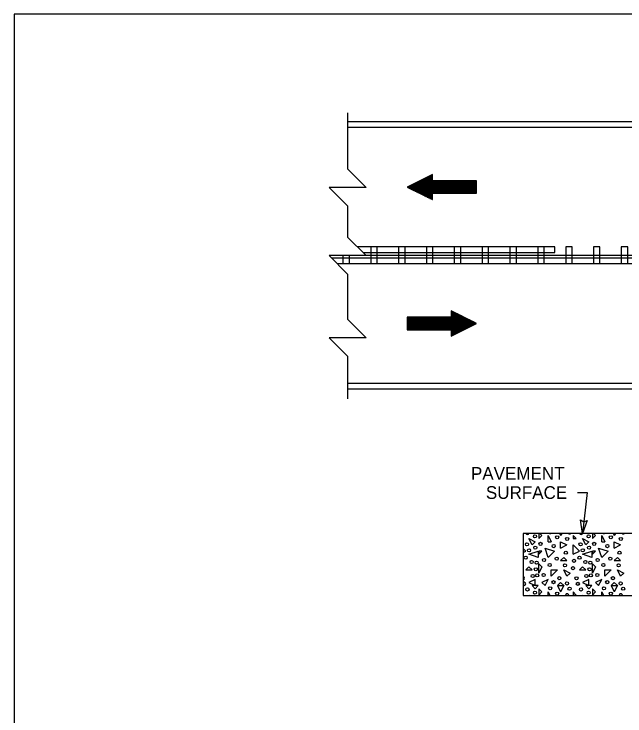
# Model space of a CAD drawing. Extents: x -1 to 1007, y -3 to 1000.
# Drawn here: x -1.23 to 10.38, y 10.18 to 23.53 of the extents above; entities that cross this region are included whole.
import ezdxf

# ---------------------------------------------------------------- set-up
doc = ezdxf.new("R2010")
doc.units = 0
doc.layers.add('Level 1', color=7, linetype='Continuous')

msp = doc.modelspace()

# ---------------------------------------------------------------- linework, layer by layer
at = {"layer": 'Level 1'}
for p, q in [((5.109, 21.653), (5.109, 20.591)), ((5.109, 20.591), (5.462, 20.238)), ((5.462, 20.238), (4.756, 20.238)), ((4.756, 20.238), (5.109, 19.885)), ((9.051, 19.107), (5.296, 19.107)), ((5.672, 19.107), (5.549, 19.107)), ((9.051, 19.001), (9.051, 19.107)), ((5.402, 19.001), (9.051, 19.001)), ((5.02, 18.941), (5.02, 18.789)), ((5.143, 18.789), (5.143, 18.941)), ((5.455, 18.948), (35.426, 18.948)), ((5.549, 18.789), (5.672, 18.789)), ((5.109, 17.731), (5.462, 17.378)), ((5.462, 17.378), (4.756, 17.378)), ((4.756, 17.378), (5.109, 17.025)), ((5.109, 17.025), (5.109, 16.219)), ((9.479, 14.434), (9.661, 14.434)), ((9.661, 14.434), (9.573, 13.656)), ((8.444, 13.656), (8.444, 12.477)), ((10.588, 13.656), (8.444, 13.656)), ((8.742, 13.656), (8.742, 13.557)), ((8.801, 13.617), (8.761, 13.656)), ((9.139, 13.656), (9.158, 13.617)), ((9.178, 13.656), (9.158, 13.617)), ((9.762, 13.656), (9.762, 13.557)), ((9.822, 13.617), (9.782, 13.656)), ((10.159, 13.656), (10.179, 13.617)), ((10.199, 13.656), (10.179, 13.617)), ((8.614, 13.438), (8.674, 13.498)), ((8.742, 13.557), (8.801, 13.617)), ((8.92, 13.498), (8.98, 13.498)), ((9.397, 13.617), (9.397, 13.557)), ((9.456, 13.557), (9.397, 13.617)), ((9.397, 13.557), (9.456, 13.557)), ((9.635, 13.438), (9.694, 13.498)), ((9.762, 13.557), (9.822, 13.617)), ((9.941, 13.498), (10, 13.498)), ((9.158, 13.379), (9.278, 13.438)), ((10.179, 13.379), (10.298, 13.438)), ((8.444, 13.294), (8.495, 13.319)), ((8.555, 13.259), (8.733, 13.319)), ((8.733, 13.2), (8.555, 13.259)), ((8.733, 13.319), (8.733, 13.2)), ((8.742, 13.319), (8.742, 13.259)), ((8.742, 13.259), (8.801, 13.319)), ((8.801, 13.319), (8.742, 13.319)), ((8.92, 13.2), (9.039, 13.319)), ((9.397, 13.259), (9.516, 13.319)), ((9.575, 13.259), (9.754, 13.319)), ((9.754, 13.2), (9.575, 13.259)), ((9.754, 13.319), (9.754, 13.2)), ((9.762, 13.319), (9.762, 13.259)), ((9.762, 13.259), (9.822, 13.319)), ((9.822, 13.319), (9.762, 13.319)), ((9.941, 13.2), (10.06, 13.319)), ((9.158, 13.14), (9.278, 13.14)), ((10.179, 13.14), (10.298, 13.14)), ((8.495, 12.962), (8.614, 12.962)), ((8.742, 13.081), (8.801, 13.021)), ((8.742, 12.902), (8.742, 13.081)), ((8.801, 13.021), (8.742, 12.902)), ((8.98, 12.843), (9.099, 12.962)), ((9.516, 12.962), (9.635, 12.962)), ((9.762, 13.081), (9.822, 13.021)), ((9.762, 12.902), (9.762, 13.081)), ((9.822, 13.021), (9.762, 12.902)), ((10, 12.843), (10.119, 12.962)), ((9.278, 12.843), (9.337, 12.902)), ((10.298, 12.843), (10.358, 12.902)), ((8.674, 12.783), (8.555, 12.724)), ((8.555, 12.724), (8.674, 12.664)), ((8.674, 12.664), (8.674, 12.783)), ((8.92, 12.783), (8.801, 12.724)), ((8.801, 12.724), (8.861, 12.664)), ((8.861, 12.664), (8.92, 12.783)), ((9.158, 12.724), (9.099, 12.664)), ((9.158, 12.724), (9.218, 12.664)), ((9.694, 12.783), (9.575, 12.724)), ((9.575, 12.724), (9.694, 12.664)), ((9.694, 12.664), (9.694, 12.783)), ((9.941, 12.783), (9.822, 12.724)), ((9.822, 12.724), (9.881, 12.664)), ((9.881, 12.664), (9.941, 12.783)), ((10.179, 12.724), (10.119, 12.664)), ((10.179, 12.724), (10.239, 12.664)), ((8.614, 12.664), (8.674, 12.605)), ((8.733, 12.664), (8.614, 12.664)), ((8.674, 12.605), (8.733, 12.664)), ((8.801, 12.545), (8.742, 12.605)), ((8.742, 12.605), (8.742, 12.485)), ((9.099, 12.664), (9.218, 12.664)), ((9.099, 12.664), (9.158, 12.545)), ((9.099, 12.664), (9.218, 12.664)), ((9.218, 12.664), (9.158, 12.545)), ((9.635, 12.664), (9.694, 12.605)), ((9.754, 12.664), (9.635, 12.664)), ((9.694, 12.605), (9.754, 12.664)), ((9.822, 12.545), (9.762, 12.605)), ((9.762, 12.605), (9.762, 12.485)), ((10.119, 12.664), (10.239, 12.664)), ((10.119, 12.664), (10.179, 12.545)), ((10.119, 12.664), (10.239, 12.664)), ((10.239, 12.664), (10.179, 12.545)), ((8.444, 12.477), (17.157, 12.477)), ((8.742, 12.485), (8.801, 12.545)), ((9.397, 12.545), (9.397, 12.485)), ((9.456, 12.485), (9.397, 12.545)), ((9.397, 12.485), (9.456, 12.485)), ((9.762, 12.485), (9.822, 12.545))]:
    msp.add_line(p, q, dxfattribs=at)
for points in [[(-1.234, -3.166), (42.766, -3.166), (42.766, 23.535), (-1.234, 23.535)], [(6.238, 20.244), (6.719, 20.005), (6.719, 20.125), (7.559, 20.125), (7.559, 20.365), (6.719, 20.365), (6.719, 20.485)], [(5.549, 18.789), (5.672, 18.789), (5.672, 19.107), (5.549, 19.107)], [(6.078, 18.789), (6.202, 18.789), (6.202, 19.107), (6.078, 19.107)], [(6.607, 18.789), (6.731, 18.789), (6.731, 19.107), (6.607, 19.107)], [(7.137, 18.789), (7.26, 18.789), (7.26, 19.107), (7.137, 19.107)], [(7.666, 18.789), (7.789, 18.789), (7.789, 19.107), (7.666, 19.107)], [(8.195, 18.789), (8.319, 18.789), (8.319, 19.107), (8.195, 19.107)], [(8.724, 18.789), (8.848, 18.789), (8.848, 19.107), (8.724, 19.107)], [(9.254, 18.789), (9.377, 18.789), (9.377, 19.107), (9.254, 19.107)], [(9.783, 18.789), (9.906, 18.789), (9.906, 19.107), (9.783, 19.107)], [(10.312, 18.789), (10.436, 18.789), (10.436, 19.107), (10.312, 19.107)], [(7.559, 17.651), (7.078, 17.891), (7.078, 17.77), (6.238, 17.77), (6.238, 17.53), (7.078, 17.53), (7.078, 17.41)], [(9.573, 13.656), (9.539, 13.916), (9.598, 13.877), (9.665, 13.902)]]:
    msp.add_lwpolyline(points, close=True, dxfattribs=at)
for points in [[(5.109, 21.489), (35.774, 21.489)], [(5.109, 21.383), (35.774, 21.383)], [(6.611, 20.431), (6.719, 20.431)], [(6.635, 20.443), (6.719, 20.443)], [(6.659, 20.455), (6.719, 20.455)], [(6.683, 20.467), (6.719, 20.467)], [(6.707, 20.479), (6.719, 20.479)], [(6.348, 20.299), (7.559, 20.299)], [(6.372, 20.311), (7.559, 20.311)], [(6.396, 20.323), (7.559, 20.323)], [(6.42, 20.335), (7.559, 20.335)], [(6.444, 20.347), (7.559, 20.347)], [(6.468, 20.359), (7.559, 20.359)], [(6.492, 20.371), (6.719, 20.371)], [(6.515, 20.383), (6.719, 20.383)], [(6.515, 20.383), (6.719, 20.383)], [(6.539, 20.395), (6.719, 20.395)], [(6.563, 20.407), (6.719, 20.407)], [(6.587, 20.419), (6.719, 20.419)], [(6.248, 20.239), (7.559, 20.239)], [(6.252, 20.251), (7.559, 20.251)], [(6.272, 20.227), (7.559, 20.227)], [(6.272, 20.227), (7.559, 20.227)], [(6.276, 20.263), (7.559, 20.263)], [(6.296, 20.215), (7.559, 20.215)], [(6.3, 20.275), (7.559, 20.275)], [(6.32, 20.203), (7.559, 20.203)], [(6.324, 20.287), (7.559, 20.287)], [(6.344, 20.191), (7.559, 20.191)], [(6.369, 20.179), (7.559, 20.179)], [(6.393, 20.167), (7.559, 20.167)], [(6.417, 20.155), (7.559, 20.155)], [(6.441, 20.143), (7.559, 20.143)], [(6.465, 20.131), (7.559, 20.131)], [(6.477, 20.125), (7.559, 20.125)], [(6.501, 20.113), (6.719, 20.113)], [(6.525, 20.101), (6.719, 20.101)], [(6.55, 20.089), (6.719, 20.089)], [(6.573, 20.077), (6.719, 20.077)], [(6.598, 20.065), (6.719, 20.065)], [(6.622, 20.053), (6.719, 20.053)], [(6.646, 20.041), (6.719, 20.041)], [(6.67, 20.029), (6.719, 20.029)], [(6.694, 20.017), (6.719, 20.017)], [(6.718, 20.005), (6.719, 20.005)], [(5.109, 19.885), (5.109, 19.294), (5.462, 18.941), (4.756, 18.941), (5.109, 18.588), (5.109, 17.731)], [(4.802, 18.895), (17.519, 18.895)], [(4.908, 18.789), (17.519, 18.789)], [(7.079, 17.89), (7.078, 17.89)], [(7.32, 17.77), (6.238, 17.77)], [(7.332, 17.764), (6.238, 17.764)], [(7.103, 17.878), (7.078, 17.878)], [(7.127, 17.866), (7.078, 17.866)], [(7.151, 17.854), (7.078, 17.854)], [(7.175, 17.842), (7.078, 17.842)], [(7.199, 17.83), (7.078, 17.83)], [(7.224, 17.818), (7.078, 17.818)], [(7.247, 17.806), (7.078, 17.806)], [(7.272, 17.794), (7.078, 17.794)], [(7.296, 17.782), (7.078, 17.782)], [(7.356, 17.752), (6.238, 17.752)], [(7.38, 17.74), (6.238, 17.74)], [(7.404, 17.728), (6.238, 17.728)], [(7.428, 17.716), (6.238, 17.716)], [(7.453, 17.705), (6.238, 17.705)], [(7.476, 17.692), (6.238, 17.692)], [(7.501, 17.681), (6.238, 17.681)], [(7.525, 17.668), (6.238, 17.668)], [(7.525, 17.668), (6.238, 17.668)], [(7.549, 17.656), (6.238, 17.656)], [(7.545, 17.645), (6.238, 17.645)], [(7.521, 17.632), (6.238, 17.632)], [(7.497, 17.62), (6.238, 17.62)], [(7.473, 17.608), (6.238, 17.608)], [(7.449, 17.596), (6.238, 17.596)], [(7.425, 17.584), (6.238, 17.584)], [(7.401, 17.572), (6.238, 17.572)], [(7.377, 17.56), (6.238, 17.56)], [(7.353, 17.549), (6.238, 17.549)], [(7.329, 17.536), (6.238, 17.536)], [(7.305, 17.524), (7.078, 17.524)], [(7.282, 17.512), (7.078, 17.512)], [(7.282, 17.512), (7.078, 17.512)], [(7.258, 17.5), (7.078, 17.5)], [(7.234, 17.488), (7.078, 17.488)], [(7.21, 17.476), (7.078, 17.476)], [(7.186, 17.464), (7.078, 17.464)], [(7.162, 17.452), (7.078, 17.452)], [(7.138, 17.44), (7.078, 17.44)], [(7.114, 17.428), (7.078, 17.428)], [(7.09, 17.416), (7.078, 17.416)], [(5.109, 16.514), (35.774, 16.514)], [(5.109, 16.408), (35.774, 16.408)], [(8.614, 13.438), (8.555, 13.557), (8.674, 13.498)], [(8.92, 13.498), (8.92, 13.617), (8.98, 13.498)], [(9.158, 13.379), (9.158, 13.498), (9.278, 13.438)], [(9.635, 13.438), (9.575, 13.557), (9.694, 13.498)], [(9.941, 13.498), (9.941, 13.617), (10, 13.498)], [(10.179, 13.379), (10.179, 13.498), (10.298, 13.438)], [(8.444, 13.37), (8.495, 13.319)], [(8.92, 13.2), (8.861, 13.379), (9.039, 13.319)], [(9.397, 13.259), (9.397, 13.438), (9.516, 13.319)], [(9.941, 13.2), (9.881, 13.379), (10.06, 13.319)], [(9.158, 13.14), (9.218, 13.2), (9.278, 13.14)], [(10.179, 13.14), (10.239, 13.2), (10.298, 13.14)], [(8.495, 12.962), (8.555, 13.021), (8.614, 12.962)], [(8.98, 12.843), (8.98, 12.962), (9.099, 12.962)], [(9.278, 12.843), (9.218, 12.962), (9.337, 12.902)], [(9.516, 12.962), (9.575, 13.021), (9.635, 12.962)], [(10, 12.843), (10, 12.962), (10.119, 12.962)], [(10.298, 12.843), (10.239, 12.962), (10.358, 12.902)], [(8.559, 12.477), (8.555, 12.485), (8.572, 12.477)], [(8.92, 12.477), (8.92, 12.545), (8.954, 12.477)], [(9.58, 12.477), (9.575, 12.485), (9.593, 12.477)], [(9.941, 12.477), (9.941, 12.545), (9.975, 12.477)]]:
    msp.add_lwpolyline(points, dxfattribs=at)
for centre in [(8.67, 13.6), (9.691, 13.6), (8.775, 13.457), (9.093, 13.583), (9.282, 13.551), (9.796, 13.457), (10.113, 13.583), (10.302, 13.551), (8.517, 13.45), (8.558, 13.335), (8.677, 13.387), (9.027, 13.415), (9.537, 13.45), (9.579, 13.335), (9.698, 13.387), (10.047, 13.415), (8.495, 13.195), (9.257, 13.289), (9.516, 13.195), (10.278, 13.289), (8.607, 13.114), (8.702, 13.1), (8.842, 13.152), (8.95, 13.055), (9.083, 13.177), (9.411, 13.135), (9.628, 13.114), (9.722, 13.1), (9.862, 13.152), (9.971, 13.055), (10.103, 13.177), (8.687, 12.974), (9.24, 13.051), (9.394, 12.995), (9.708, 12.974), (10.261, 13.051), (8.628, 12.845), (8.712, 12.859), (8.835, 12.866), (9.132, 12.806), (9.46, 12.803), (9.648, 12.845), (9.732, 12.859), (9.855, 12.866), (10.152, 12.806), (9.023, 12.73), (9.278, 12.705), (9.485, 12.698), (10.044, 12.73), (10.299, 12.705), (8.527, 12.591), (8.67, 12.528), (8.96, 12.612), (9.328, 12.605), (9.547, 12.591), (9.691, 12.528), (9.981, 12.612), (10.348, 12.605), (9.093, 12.511), (10.113, 12.511)]:
    msp.add_circle(centre, 0.03, dxfattribs=at)
for centre, start, end in [((8.527, 13.663), 192.9747, 347.0253), ((8.96, 13.684), 246.9182, 293.0818), ((9.328, 13.677), 222.9621, 317.0379), ((9.547, 13.663), 192.9747, 347.0253), ((9.981, 13.684), 246.9182, 293.0818), ((10.348, 13.677), 222.9621, 317.0379), ((8.44, 12.803), 278.34, 81.66), ((8.464, 12.698), 227.9643, 132.0357), ((9.282, 12.479), 354.5273, 185.4727), ((10.302, 12.479), 354.5273, 185.4727)]:
    msp.add_arc(centre, 0.03, start, end, dxfattribs=at)

# ---------------------------------------------------------------- texts
for s, p in [('PAVEMENT', (7.453, 14.676)), ('SURFACE', (7.737, 14.313))]:
    msp.add_text(s, height=0.242, dxfattribs=at).set_placement(p)

doc.saveas('drawing.dxf')
